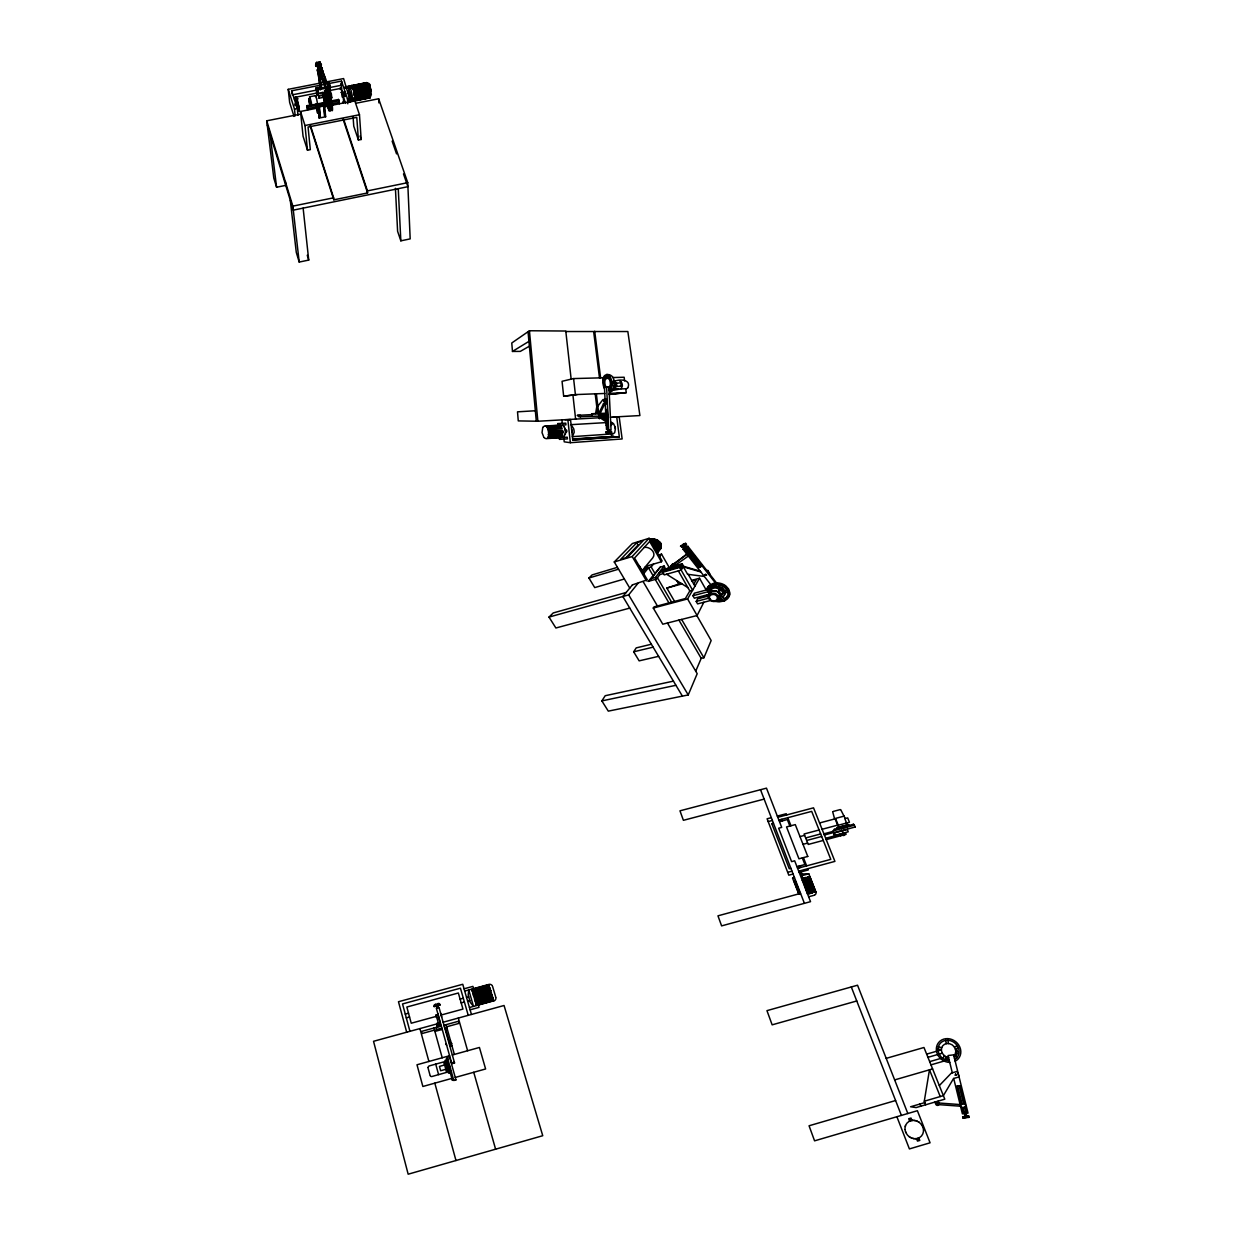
<?xml version="1.0" encoding="UTF-8"?>
<svg xmlns="http://www.w3.org/2000/svg" width="1236" height="1236" viewBox="0 0 1236 1236"><rect width="100%" height="100%" fill="white"/><g stroke="black" fill="none" stroke-linecap="round" stroke-linejoin="round"><path stroke-width="1.5" d="M317.405 69.525C319.259 76.308 317.915 65.261 319.908 72.538M327.957 85.037L328.096 85.902M328.297 86.257L328.05 85.037M329.332 84.867L329.672 85.948L329.425 84.774M371.047 91.263L370.336 88.142M326.907 94.013L328.328 104.349M351.457 87.123A7.849 1.004 78.4 0 1 353.233 88.729L353.434 89.873L368.328 86.489L353.434 89.394M329.579 105.663L329.363 106.605L328.822 105.786M328.745 95.512L328.606 94.508M923.508 1130.646L923.447 1131.465A9.703 8.729 42.8 0 1 914.671 1138.727A9.703 8.729 42.8 0 1 905.169 1130.476L905.03 1129.658M317.451 71.533L317.606 70.081L320.526 89.78M318.115 70.004L318.424 71.425L318.224 70.004M956.494 1075.057L955.66 1074.069M319.29 64.828L317.899 64.89L319.243 65.014M324.496 95.017L323.569 92.947L323.415 94.43M324.867 95.512L323.956 94.647M325.207 100.518C325.114 97.258 326.119 103.87 326.598 101.352M326.489 102.495L326.644 101.8M319.413 66.064L319.413 67.099A2.874 2.379 -20.1 0 1 318.347 67.3L318.038 65.863L323.353 81.684L318.332 68.304M342.233 97.057L341.769 94.338M344.195 93.194L344.906 96.671L344.272 93.21M548.351 435.041L562.72 434.253M713.342 586.59L713.759 585.462M323.956 103.685L324.651 105.802L318.146 107.084L317.467 104.967C333.89 99.22 315.813 109.695 317.498 103.608M325.053 97.798L324.45 94.77L325.423 95.759M326.273 101.197L326.304 99.992L326.335 102.001M324.558 90.568L326.149 97.783L324.496 91.309L325.671 90.352L327.246 97.567L325.671 90.352M563.894 437.42L565.625 432.399A9.394 7.648 2.9 0 0 565.269 429.665L564.667 427.965A13.611 11.093 2.8 0 0 564.219 426.899M611.975 423.701L611.882 424.566L611.465 422.897M349.603 91.078L350.978 96.779L350.545 96.114M427.965 1067.255L429.031 1065.973L443.77 1061.909L446.66 1072.369L431.982 1076.494A1.545 1.499 -20.3 0 1 430.344 1075.953M603.029 380.039C602.674 371.572 614.524 373.55 613.89 381.321A25.323 20.301 3.9 0 1 614.184 384.535L613.288 389.278M315.273 95.898L316.061 96.856M324.713 95.543L325.655 97.629M329.718 92.669L329.935 85.423L328.776 81.947L327.401 82.209L327.741 86.087M925.687 1104.768L924.281 1101.23L929.472 1069.804L940.241 1096.564M548.212 436.293L562.813 435.675M605.779 414.23L600.217 414.524L601.299 416.084L592.214 416.3L591.905 413.766L595.597 413.566L596.772 406.706M322.333 94.492L322.55 92.437L318.023 93.318L319.12 98.2L323.662 97.32L322.55 92.437M316.184 62.99L316.802 63.978L316.092 62.959A2.874 2.379 -20.1 0 1 316.895 62.263L318.177 62.851L319.274 61.8A2.874 2.379 -20.1 0 1 320.201 62.171L319.985 64.009L331.356 93.982L331.835 98.061L327.849 87.493M319.274 61.8L318.332 63.53L316.895 62.263M436.602 1027.27L436.123 1029.665L441.885 1028.089M651.82 542.99L654.524 539.977C664.783 537.876 646.922 552.971 657.861 540.688M905.246 1126.429L905.509 1125.594M325.192 98.401L324.929 94.894M615.173 386.945L614.446 388.32M326.628 102.665L325.779 100.348M599.676 418.077L599.615 417.567M318.1 66.636L318.131 66.559A2.874 2.379 -20.1 0 0 319.166 66.435L319.413 67.099M318.347 67.3L316.03 65.817A2.874 2.379 -20.1 0 1 315.597 65.029C318.224 62.866 315.659 67.717 321.19 65.539A2.874 2.379 -20.1 0 0 321.422 64.627L319.769 63.407L320.201 62.171M689.503 553.79L688.097 554.377L689.796 554.346M318.239 92.499L318.394 87.37L316.092 87.818L316.771 95.002M599.815 416.161L599.985 417.613A3.183 2.58 4.3 0 1 599.985 418.247L601.082 418.278A3.013 2.441 4.3 0 0 601.113 417.552L600.943 416.099M615.389 387.471L613.411 389.788M315.319 95.697L309.587 96.717L309.618 99.05M690.615 554.191L690.074 552.816L688.328 552.693L672.863 565.176M370.244 88.158L370.645 90.861M707.054 589.804L707.394 588.908L708.738 589.356M604.991 414.276L604.481 417.474L605.625 417.474L605.408 415.806M708.46 595.103A4.975 4.218 10.5 0 0 709.649 599.723A5.454 4.635 10.5 0 0 718.456 599.537A4.666 3.971 10.5 0 0 718.595 599.027L718.425 595.937L715.366 593.388L711.241 593.095L708.522 595.134L711.086 590.082M349.185 95.898C351.627 100.348 347.192 88.606 350.421 88.189L367.586 84.697L352.368 86.875L352.075 85.794L366.953 82.889L367.246 83.971M673.435 681.129L605.207 695.713L601.855 700.905L608.297 711.133L688.236 694.941L697.197 673.682L667.44 623.006M695.713 671.179L701.214 658.371L703.902 657.768L711.163 640.526L696.841 615.574M728.962 596.586L729.286 595.845A9.564 8.096 10.7 0 0 729.796 592.6L728.622 589.016L725.81 585.895A12.854 10.892 10.6 0 0 717.931 582.928L713.481 583.299L709.109 585.648A9.61 8.142 10.5 0 0 707.579 587.625L707.208 588.336M604.28 402.009L604.08 401.02M722.844 596.926A5.716 4.836 10.7 0 0 724.389 595.088L724.682 594.392A5.778 4.898 10.7 0 0 725.053 592.77M723.261 593.558L724.064 591.781L722.226 588.49L719.398 589.248L718.564 591.009A5.052 4.28 10.5 0 1 720.449 594.315L723.261 593.558L721.407 590.252L722.226 588.49M956.448 1075.212L955.073 1075.305L955.521 1074.069M718.595 599.027L720.789 594.207M591.905 413.766L598.78 413.581L603.462 403.739L607.092 403.508L606.567 399.336L602.952 399.599L597.869 406.119M600.093 413.519L604.806 403.678L603.462 403.739M718.997 586.806L718.703 585.694M676.834 567.509L675.69 566.227L681.623 564.512L682.766 565.81L680.897 568.56L680.202 566.598L679.645 567.417L692.624 590.19L689.812 590.947L685.377 598.533L654.076 606.861L653.272 608.05L662.79 624.195L697.104 615.513L703.84 602.256M706.807 596.432L707.394 595.258M708.923 594.331L694.338 598.193L692.948 595.737L708.552 591.58L709.835 589.062L710.762 590.715M709.309 589.201L708.027 591.735L709.186 593.805M603.832 401.082L604.605 402.148L603.971 400.989M710.592 600.495L697.598 603.879L696.208 601.438L697.598 598.857L708.213 596.061M944.937 1059.685L946.436 1056.888M942.929 1058.51L944.428 1055.729M319.166 65.4L319.83 66.141M710.159 574.539L707.873 570.46L708.661 572.855M692.948 595.737L694.369 593.203L709.835 589.062M614.184 389.093L614.786 386.853A12.36 9.903 4.3 0 0 614.122 382.542L614.647 380.657L613.751 380.688M653.272 608.05L687.587 598.935L699.514 578.216L706.189 590.035M693.782 584.134L696.223 579.962L692.067 581.105M620.997 388.799L622.311 386.25A10.568 8.467 4.7 0 0 622.094 383.732L621.368 382.094M655.992 540.456L652.515 544.195L656.656 540.765M689.085 555.381L698.695 567.648L699.205 566.814M688.112 553.867L689.441 553.558M542.743 427.471L542.032 432.6L543.886 437.451M682.566 546.976L683.029 546.698A3.584 2.997 8.7 0 1 683.431 546.389A5.732 4.805 8.7 0 1 685.007 545.617L685.825 545.169M682.905 546.837L682.303 545.771A5.423 4.558 8.7 0 1 684.296 544.705M672.894 566.706L671.611 567.324L672.106 566.103M658.618 656.331L639.151 660.858L633.666 651.805L636.2 647.896L651.372 644.234M713.404 586.158L715.211 586.266M687.54 554.052L671.272 565.455L670.654 566.752L671.704 568.745L674.485 567.942L674.81 565.516M674.964 565.794L682.179 563.709L683.663 566.335L681.16 570.074L664.273 574.894L662.759 572.268L663.377 571.449M674.578 601.407L666.837 588.073L681.036 583.315M681.623 564.512L682.179 563.709M686.675 553.11L687.679 552.121M674.485 567.942L673.883 565.949L674.779 567.525M687.077 554.408L682.952 549.139L687.911 546.312L716.509 582.898M627.857 387.733C631.426 380.07 621.044 378.649 614.74 381.198M670.854 565.98L671.812 565.146A1.669 1.406 8.4 0 1 673.867 565.964M672.461 564.249L671.874 564.775L672.461 564.249A1.607 1.36 8.4 0 1 673.713 564.342M682.952 549.139L684.59 547.857M664.937 569.332L670.731 567.03M663.361 569.796L664.999 567.602L664.103 566.042L660.194 567.185L648.282 581.399L656.44 579.081L659.777 574.601L663.485 573.55M681.731 545.709L681.762 545.709A3.013 2.518 8.4 0 1 681.33 546.235L682.056 547.162M648.282 581.399L651.403 578.618L655.482 577.459L664.103 566.042M651.403 578.618L660.194 567.185M599.12 417.026L599.275 418.201M632.43 584.875L647.309 579.808L634.562 558.023L649.673 541.445L661.368 561.777L648.267 565.625L642.859 572.206M661.368 561.777L662.094 560.85L649.116 538.278L632.415 543.5L614.261 561.963L629.773 588.104M706.559 575.064L705.385 574.153M606.861 374.338L609.951 376.207L612.067 381.368A25.431 20.379 3.8 0 1 612.345 385.153C611.341 390.344 607.494 396.092 613.751 388.367A10.939 8.776 4.4 0 0 614.107 385.709M629.757 608.097L555.891 627.996L549 617.088L628.66 594.887L638.023 583.284M643.709 573.643L648.483 567.772L651.171 566.984L653.504 564.095M659.607 556.524L661.538 554.13L669.201 567.463M632.43 584.875L622.836 596.509L682.396 696.115M657.397 552.677L660.318 549.124A6.783 5.701 7.4 0 0 660.951 547.872A6.937 5.825 7.4 0 0 661.121 547.208L657.243 551.859A7.215 6.072 7.3 0 0 657.32 551.148A7.447 6.273 7.2 0 0 657.305 550.437A7.694 6.474 7.2 0 0 657.197 549.696L661.075 545.091L660.256 545.169M657.212 552.368L660.951 547.872M642.025 570.769L652.809 557.791C656.718 552.569 649.611 546.312 644.25 547.409M657.32 552.554L660.673 548.521M657.32 551.148L661.198 546.513A7.339 6.165 7.4 0 0 661.183 545.802L657.305 550.437M656.996 549.016C667.734 540.132 654.74 544.705 657.181 549.603M660.194 543.006C647.185 556.772 669.881 531.774 655.822 548.691L655.235 548.923M353.944 91.943L368.838 89.023M655.621 546.714C665.88 539.514 654.308 541.507 655.791 546.915M652.701 544.504L657.119 540.24M680.65 545.988L680.773 545.864A5.052 4.233 8.3 0 0 682.612 544.767M652.067 543.423L655.528 539.545M720.526 589.85L719.46 590.205M571.882 431.967L572.036 431.688A3.754 3.059 3.4 0 0 571.665 429.464L571.635 429.402M651.65 542.697L654.694 539.313L651.248 542.001M651.14 541.832L652.979 539.066A7.617 6.396 7.3 0 0 652.114 539.066A7.385 6.211 7.3 0 0 651.295 539.159A7.169 6.025 7.3 0 0 650.491 539.313L649.997 539.838M650.893 541.368L653.875 539.159M650.553 540.796L652.114 539.066M650.26 540.286L651.48 539.777M319.521 65.91L320.418 65.431L325.439 78.841L323.059 79.289M614.261 561.963L632.183 556.524L649.116 538.278M684.729 544.056L684.651 544.134A1.962 1.653 8.5 0 0 685.207 544.134M613.241 389.355L612.222 390.916M626.065 557.683L638.054 545.045L636.725 542.743L643.106 540.75L627.533 557.235L620.719 559.305L636.725 542.743M939.329 1085.579L951.334 1073.095L957.066 1071.427L959.275 1076.834L953.543 1078.503L943.377 1095.637L924.281 1101.23M832.647 811.681L834.532 818.665L844.234 816.084M671.442 566.412L672.044 566.181M549 617.088L553.234 612.948L626.173 592.477M624.365 578.989L594.732 587.594L588.923 578.015L592.09 574.925L617.444 567.339M316.03 65.817L315.597 65.029M658.541 541.183L657.397 541.229M439.305 1004.652L438.239 1004.868A5.933 5.67 -11 0 1 435.752 1005.517L435.412 1004.343A5.933 5.67 -11 0 0 437.884 1003.632L438.965 1003.431L439.305 1004.652A2.596 2.487 -10.8 0 0 438.687 1004.93L438.904 1005.053A6.535 6.257 -10.5 0 0 440.248 1004.775L439.429 1003.694M608.977 387.95L610.306 384.859A14.662 11.742 4.1 0 0 610.074 381.615C610.182 378.278 605.424 376.408 605.007 380.456A13.812 11.047 4.9 0 0 605.346 385.431A9.733 7.787 4.7 0 0 605.856 386.683M700.781 566.49L699.962 566.953M689.194 551.766L688.298 552.245M685.918 547.579L685.068 548.042M798.75 893.891L792.57 878.193L794.207 876.942M687.911 553.203L689.796 553.218L690.244 554.748L673.991 566.119M685.053 544.273L685.177 545.617M435.273 1006.027L435.304 1005.996A5.794 5.531 -11.5 0 1 433.867 1006.506L434.114 1005.131M319.491 65.044L321.19 65.539M571.156 379.143L565.779 331.032L529.441 330.754L511.766 342.99L512.476 351.441L520.294 351.395L529.363 346.204M324.435 99.544C325.593 104.226 325.284 102.171 326.767 100.054L327.509 99.544L327.926 101.491L326.319 102.851M440.047 1004.992L439.831 1005.084A7.864 7.54 -11.1 0 0 438.177 1005.532M325.655 101.337L325.933 102.155L327.926 101.491M719.553 589.866L719.97 589.757M319.521 66.744L318.656 66.96L319.506 67.439M512.476 351.441L528.915 341.383M682.519 544.628L683.523 544.103M608.9 432.291L608.931 432.276A4.171 3.399 4.9 0 1 611.217 432.306L611.279 433.218M681.808 546.837L680.511 546.204A5.16 4.326 8.6 0 1 681.623 545.709M685.965 547.224L687.911 546.312M918.827 1137.97L919.785 1140.426L917.483 1141.106L916.525 1138.65M688.437 555.675L689.302 555.273M565.825 331.526L627.842 331.526L639.908 415.559L610.414 417.196M698.695 567.648L701.306 566.49L691.681 554.191L700.905 566.289M435.226 1004.327L434.624 1005.934L435.566 1005.563M320.727 70.56L320.757 71.703M954.346 1046.969L957.344 1045.764M955.397 1048.978L958.379 1047.773M672.013 564.713L672.168 564.667A1.591 1.344 8.4 0 1 673.234 564.697M649.858 539.499L650.445 539.267A7.988 6.705 7.3 0 1 658.711 541.121A7.864 6.613 7.3 0 1 660.843 548.382M918.07 1138.279L917.406 1138.48M910.36 1120.851L911.195 1120.604M671.411 565.609L671.503 565.578A1.669 1.406 8.3 0 1 673.558 566.382M320.309 93.781L320.804 93.89M675.134 567.03L674.423 565.794M658.711 554.964L661.538 554.13M588.923 578.015L618.541 569.193M924.837 1102.589L910.577 1106.761L916.108 1107.58L944.798 1099.175L923.972 1047.495L886.212 1058.356M895.606 1100.534L809.055 1125.78L814.57 1140.843L917.39 1110.716L930.075 1142.806L909.402 1148.924L896.888 1116.726M660.688 570.568L671.04 567.571M929.673 1061.631L940.488 1058.495M942.265 1057.985L943.392 1057.661M956.51 1053.875L958.394 1053.319L956.649 1049.055L955.521 1049.379M930.971 1064.86L944.134 1061.044M946.652 1060.318L947.657 1059.267M894.648 1079.909L932.608 1068.908M682.766 565.81L659.097 572.67L659.777 574.601M662.759 572.268L679.645 567.417M926.645 1054.123L936.517 1051.28M938.124 1050.816L941.368 1049.874L938.016 1048.931M927.942 1057.336L937.599 1054.54M939.159 1054.092L942.28 1053.196M856.749 1000.975L772.145 1024.845L766.953 1010.646L857.537 985.216L907.827 1113.528M706.992 570.708L707.873 570.46M448.421 1066.05L449.78 1066.065L448.498 1066.344L446.35 1058.603L447.602 1058.263M447.895 1067.131L449.919 1066.56M450.12 1067.286L448.653 1066.915M445.825 1069.31L440.649 1070.747L439.46 1066.405L444.62 1064.968M450.368 1068.151L449.101 1068.507L452.391 1080.341L453.658 1079.986M449.301 1069.217L450.553 1068.862M446.474 1071.658L447.957 1071.241M449.873 1071.303L451.14 1070.963M450.058 1071.952L451.325 1071.597M450.213 1072.493L451.48 1072.137M451.851 1078.395L422.866 1086.49L416.995 1064.768L449.595 1055.729M455.25 1077.452L485.609 1068.97L479.429 1047.464L452.314 1054.988M452.268 1079.878L453.535 1079.522M691.65 580.379L699.514 578.216M446.675 1045.239L445.686 1044.003M451.959 1045.841L450.398 1046.289L445.423 1028.537M446.582 1059.437L447.834 1059.097M443.971 1062.62L445.454 1062.218M451.603 1062.898L454.323 1062.141M666.837 588.073L681.963 583.902M438.826 1024.798L440.201 1024.428M440.51 1025.54L439.135 1025.911L436.864 1017.738L438.224 1017.367M441.298 1025.988L421.6 1031.396L422.187 1033.497L434.547 1030.098M444.002 1025.247L458.34 1021.307L458.927 1023.408L446.613 1026.792M444.589 1027.348L444.327 1026.436M433.96 1027.997L434.902 1031.427L442.256 1029.418M444.96 1028.661L446.984 1028.105M448.9 1040.944L450.476 1040.511M451.001 1042.427L451.943 1043.709M473.434 995.289L490.707 990.577M405.284 1014.092L408.513 1013.211M460.116 999.136L463.33 998.271M466.544 997.421L468.691 996.849M473.898 996.911L491.186 992.199L491.449 993.111L474.16 997.838M406.304 1017.892L409.549 1017.012M461.198 1002.906L464.412 1002.025M467.61 1001.114L469.757 1000.527M491.928 994.733L474.701 999.661L474.439 998.765L491.727 994.038L491.99 994.934M475.072 1000.975L492.376 996.247M475.458 1002.319L492.762 997.591M437.915 1013.86L440.804 1026.127M440.603 1013.118L441.685 1016.965M436.076 1014.91L437.451 1014.54M476.138 1004.636L493.458 999.909M476.246 1005.038L493.566 1000.31M436.076 1016.425L411.233 1023.223L406.845 1007.031L458.355 993.002L462.959 1009.07L441.7 1014.88M476.339 1005.347L493.658 1000.619M469.448 1007.51L493.72 1000.82M470.113 1009.812L479.012 1007.371L478.347 1005.069M436.988 1023.902L373.535 1041.299L408.158 1174.2L542.743 1135.714L504.056 1005.501L443.152 1022.218M800.557 893.396L717.962 915.83L721.608 925.888L810.538 901.662L794.671 860.797L791.596 861.631L778.665 828.213L781.708 827.394L766.475 788.151L679.97 810.816L683.4 820.318L764.126 799.105M807.618 894.169L802.813 880.187M812.454 892.855L806.397 877.313L812.593 892.809M464.056 988.8L472.909 986.39L473.573 988.661M808.638 896.764L814.169 895.266M464.705 991.071L488.884 984.428A2.982 2.858 -1.8 0 1 492.376 985.88M471.735 989.418L488.977 984.737M471.812 989.727L489.07 985.046M471.936 990.129L489.193 985.432M489.858 987.734L472.43 991.859L489.904 987.873M472.986 993.775L490.259 989.063M790.87 868.321L789.263 868.753L771.82 823.67M797.065 866.652L804.899 864.551L802.303 857.923M797.591 868.305L830.793 859.36L811.681 811.372L778.865 820.071M787.703 872.338L791.982 871.179M798.688 871.164L834.918 861.384L813.535 807.834L777.784 817.29M793.079 874.037L788.8 875.196L767.092 818.788L771.31 817.676M799.167 872.4L808.236 869.943L807.757 868.723M801.098 873.991L808.808 873.806L815.868 891.928A2.951 2.657 24.6 0 1 814.663 895.08M792.585 878.193L794.485 877.668M801.778 875.706L808.777 873.821M802.257 880.326L803.446 880.001L800.356 872.075M806.644 840.48L821.677 836.463M803.029 844.327L807.664 843.091M825.694 838.271L845.563 832.956L846.119 834.315L826.235 839.63M823.253 840.434L808.205 844.451L804.095 833.991L819.097 829.989M843.323 835.567L844.559 835.242M819.576 822.96L835.629 818.695L838.178 824.999L822.095 829.279M837.328 825.493L849.456 822.264L847.68 817.892L844.806 818.649L846.583 823.037M799.986 836.602L804.621 835.366M837.112 827.718L848.792 824.613L837.096 827.734M838.842 827.44L847.185 825.215M805.656 837.962L820.673 833.945M823.902 833.821L833.064 831.38M824.381 835.011L833.543 832.554M718.564 591.009L721.407 590.252M777.32 816.084L786.25 813.721L786.729 814.926M768.159 821.569L772.376 820.457M771.867 823.655L773.458 823.238M779.576 821.616L787.332 819.561L789.866 826.05M833.28 811.419L840.125 809.611M696.208 601.438L708.506 598.224M834.408 833.728L833.991 833.759A3.244 2.874 22.7 0 0 834.315 834.81M321.066 63.978L321.175 63.948A2.874 2.379 -20.1 0 1 320.943 64.875M321.329 64.643L317.714 64.488L318.208 68.552L326.798 91.479M633.666 651.805L653.118 647.154M603.508 377.783L573.597 378.571L562.056 381.291L563.662 396.231L577.104 394.624M309.958 97.227C306.59 104.55 315.288 112.584 309.649 96.717M601.855 700.905L675.922 685.3M290.29 200.309L296.285 252.391L299.205 262.063L308.722 260.085L303.129 208.127M395.412 188.335L397.606 231.302L400.835 240.835L410.182 238.888L407.741 182.665L378.649 98.772L356.215 103.191M300.781 114.098L266.744 120.804L292.839 206.134L333.627 197.806L310.499 125.624M310.128 125.887L333.813 199.83L367.586 192.94L367.447 190.9L407.741 182.665M266.744 120.804L273.789 178.03L276.586 187.239L285.871 185.354L285.439 181.568M317.343 108.135L300.502 111.456L303.067 136.238L307.486 150.22L310.313 149.649L308.058 127.014L356.787 117.374L358.409 140.039L361.19 139.483L359.475 114.732L354.763 100.78M328.56 110.267C331.433 112.09 325.578 106.837 327.37 103.5L328.807 103.747L329.997 110.514M317.667 104.457L319.166 118.053L325.624 116.771L324.62 105.415L318.115 106.698M300.502 111.456L304.983 125.516L359.475 114.732M605.254 403.631L606.181 422.604L571.078 424.659L573.674 428.722A21.105 17.196 2.8 0 1 574.153 432.384L572.392 436.648L613.133 433.867L614.678 432.677L615.327 429.247A16.763 13.627 4.4 0 0 614.895 426.559L613.504 423.608L611.418 422.264M330.259 89.286L328.884 89.564L327.401 82.209M344.998 86.86L366.659 82.627L366.953 83.554M366.798 82.704L351.518 85.856L351.673 86.953M324.496 91.309L325.593 91.093M293.813 97.567L317.683 92.901M328.699 90.738L341.553 88.235L342.542 94.276M352.245 86.056L367.123 83.152A2.549 2.364 -32.3 0 1 369.966 85.083L371.372 94.693M345.261 87.941L351.225 86.783M351.735 86.659L367.077 83.693M345.107 88.328L349.556 87.586M346.76 88.405L349.68 87.478M326.319 93.055L327.416 92.839L327.88 94.338L328.173 98.88L327.061 99.096L326.319 93.055L327.061 99.096M294.446 99.56L298.123 98.834M367.911 85.099L352.863 88.019L367.695 84.496L367.942 85.701M353.218 89.147L368.112 85.763L353.017 88.003M318.023 93.318L318.934 96.145L323.477 95.249M326.783 94.554L327.88 94.338M331.356 93.982L328.961 94.446L329.456 98.525M340.827 92.499L344.612 91.758M324.821 97.119L324.852 95.836M326.211 97.041L327.324 96.825M326.598 97.598L327.71 97.381L327.416 92.839M347.301 93.349L349.155 92.994L349.278 95.249M325.3 98.54C330.414 97.551 325.006 96.887 325.624 99.513M325.439 98.988L328.143 98.679M327.509 99.544L325.671 100.27L326.088 102.202M353.728 95.033L369.61 92.345L354.547 94.987M324.156 103.067L325.748 101.754M327.555 101.429L328.668 101.213L330.151 104.921L330.367 106.574L329.255 106.79L327.555 101.429L329.255 106.79M316.509 106.868L307.223 108.691L306.914 105.678L310.638 104.952M331.124 100.919L338.571 99.467L339.035 100.827L331.572 102.279M311.735 105.014L324.589 102.48L323.662 97.32M354.856 97.15L369.919 94.678L354.856 97.15A6.968 0.896 78.4 0 0 352.631 87.432M350.452 101.553L343.593 78.563L288.22 89.332L294.477 109.077L297.273 108.521L297.984 115.35M324.496 100.657L326.026 104.674L326.366 99.745M328.575 83.6L341.507 81.082L347.424 98.679L350.19 98.123M306.914 105.678L307.362 107.038L316.679 105.214M327.787 103.082L328.884 102.866L330.367 106.574M356.71 97.489A7.849 1.004 78.4 0 1 356.818 98.957L357.328 100.44L356.71 97.489L349.077 98.988L349.68 101.939L369.765 97.968L369.672 97.011L349.34 100.549M356.756 97.953L356.555 97.366A6.968 0.896 78.4 0 1 356.601 97.968L369.78 94.77M327.37 103.5L328.807 103.747M356.818 98.355L370.027 96.516L349.185 100.456L349.68 101.939M349.355 100.131L370.027 96.98L354.531 99.962M331.387 103.948L338.819 102.48M329.039 105.137L330.151 104.921M355.149 100.286L369.997 97.366L369.796 96.562M354.531 100.626L369.348 97.706L369.054 96.624M324.172 106.806L328.56 105.941M332.314 105.199L369.935 97.659L369.734 96.856M322.426 69.17C322.689 66.002 316.076 68.274 319.568 69.726C322.75 66.25 323.647 75.381 321.654 70.73M317.266 70.189L318.919 71.302L321.545 88.405M291.928 93.519L291.634 90.8L324.883 84.311M328.56 85.701L329.904 85.392M317.915 88.915L325.671 87.401L324.296 86.211M292.082 94.894L325.578 88.328M328.93 87.694L341.831 85.176L341.507 81.082M723.554 590.885L728.05 590.082L728.746 591.704M723.755 591.241L727.865 590.514L728.56 592.137L723.493 593.033M324.404 80.865L323.708 80.17L324.774 79.722M319.475 66.265L319.166 66.435M619.885 386.389L621.198 386.204L620.75 382.897L615.142 383.237A6.767 5.423 4.5 0 0 614.678 382.341M609.441 431.982L608.421 431.997M615.389 387.471A8.328 6.674 4.5 0 0 615.574 386.544L616.872 386.343L616.424 383.021M563.662 396.231L575.404 394.593L604.759 393.465M613.489 390.004L618.386 389.34M962.628 1116.772L968.916 1115.953L969.256 1117.298L962.937 1118.024M609.286 394.454L622.419 392.909M625.725 388.753L626.266 392.646L609.286 394.454M912.338 1120.419L913.219 1120.357M916.154 1138.696L915.258 1138.742M563.94 439.151L564.219 441.839L570.352 442.704L622.141 438.95L619.19 416.887L615.605 416.918M559.244 437.745L559.414 439.336L567.448 438.904L567.262 437.189L546.791 438.595M572.639 438.95L614.014 436.416L572.685 439.321M572.731 439.769L619.329 436.849L616.718 417.026L613.164 417.042M619.329 436.849L572.778 440.155L570.522 419.607L565.037 419.73M547.641 437.946L562.287 436.957M547.44 438.224L562.071 437.22M547.981 437.173L562.658 436.184M547.826 437.59L562.488 436.602M565.625 432.415L566.814 431.719A4.403 3.584 3.2 0 0 566.551 430.035L565.269 429.649M606.304 425.246L606.521 429.51L611.048 430.113L608.931 386.945L604.435 386.729L605.053 399.398M548.058 430.839L562.581 430.499M562.967 431.194L548.259 432.136L563.044 431.889M606.768 425.4L606.922 428.815L607.957 428.753M547.424 428.552L561.762 427.733M547.795 429.695L562.148 428.753M535.327 410.754L517.513 411.835L518.27 420.904L537.861 421.244L598.857 417.783M545.787 426.111L560.572 425.4M606.629 422.65L607.664 422.588M546.312 426.528L560.866 425.647M546.575 426.837L561.144 425.956M546.822 427.223L561.669 426.791L546.93 427.424M557.791 423.577L565.764 423.16L565.949 424.86L558.61 425.308L557.791 423.577L557.961 425.246M545.354 426.003L558.409 425.246M601.237 415.991L605.856 415.79M600.974 416.439L601.994 416.671A2.333 1.885 4.4 0 1 602.226 417.243L606.042 419.776M602.241 417.243L601.113 417.305L606.088 420.642M603.554 417.536L604.481 417.474M570.522 419.607L567.865 419.746L570.352 442.704M616.718 417.026L619.19 416.887M592.198 416.223L579.051 416.872L577.397 415.373L592.013 414.585M598.78 413.581L605.733 413.21M607.092 403.508L605.748 403.569L605.223 399.382M609.24 393.403L626.266 392.646M609.008 388.537L609.935 388.629A1.761 1.421 4.6 0 1 610.105 389.742M614.029 389.155L625.91 388.753A2.503 1.993 5.1 0 0 627.703 387.872M613.751 389.494L618.618 389.309M609.085 390.082L609.858 390.051M615.574 386.544L621.198 386.204M604.435 386.729L608.931 386.945M608.993 388.274L609.842 388.243M614.045 382.279L614.941 382.264M606.103 377.722L608.823 377.644M612.623 377.552L624.134 377.243L624.644 380.889M607.108 377.953L608.9 377.907L607.509 375.605M595.597 413.566L597.606 413.519M577.397 415.373L580.379 415.311L580.549 416.856M434.16 1006.598L434.3 1006.598A7.864 7.555 -11.8 0 1 436.045 1006.119M714.578 585.045L715.675 585.771M619.715 381.043L621.353 382.109M938.819 1103.006L960.125 1104.567M938.85 1104.644L960.527 1106.22M716.54 583.933L718.657 584.087L718.749 586.899M599.491 418.788L599.043 418.355A3.152 2.549 4.5 0 1 598.827 417.613L598.657 416.208M660.642 546.451L661.198 546.513A7.122 5.995 7.4 0 1 660.256 549.247M718.224 599.784L718.827 599.831A10.413 8.806 10.6 0 0 722.21 599.568M435.226 1005.872L435.288 1005.872A3.059 2.935 -11.7 0 0 434.624 1005.934M840.665 809.565L845.239 818.541M914.393 1120.434L915.289 1120.588M914.007 1138.665L913.172 1138.526M704.35 576.439L687.602 574.292L683.338 566.814L700.843 571.959M717.56 600.48L718.487 600.572A10.321 8.745 10.6 0 0 722.674 600.093M938.34 1046.846L941.693 1047.68M715.613 601.329L716.525 601.546A12.715 10.753 10.6 0 0 719.383 601.839L724.157 600.99L727.185 599.105A9.517 8.065 10.7 0 0 729.503 594.207L728.313 589.742L725.486 586.606A12.901 10.939 10.6 0 0 717.591 583.639L713.126 584.01L708.738 586.343A9.471 8.019 10.5 0 0 706.621 589.927M683.663 566.335L700.256 571.202M607.788 425.725L606.042 425.169L605.918 422.619L607.664 423.16L607.973 428.954M707.61 588.49L709.572 589.139M606.922 428.815L608.22 429.247L608.05 425.709M916.448 1120.913L917.313 1121.253M912.013 1138.202L911.21 1137.892M562.596 425.06L564.219 426.899M720.897 588.259L721.082 588.351A7.54 6.396 10.6 0 1 721.639 588.66M653.087 544.721L653.906 545.2M918.394 1121.809L919.167 1122.334M910.005 1137.259L909.279 1136.765M666.59 574.23L687.927 587.656M601.051 418.401L606.15 421.831M357.189 89.363L357.791 90.8M608.668 376.177L611.449 381.646A22.001 17.628 3.9 0 1 611.681 384.751L609.935 389.973A3.075 2.457 4.5 0 1 609.101 390.561M954.47 1055.158L956.911 1057.707M954.408 1058.093L955.366 1059.082M721.206 595.088L725.501 599.893M720.866 595.366L725.3 600.341L723.632 601.159L719.661 596.71M326.119 101.985L325.578 101.089M685.223 544.134L685.949 545.061M687.355 547.085L715.428 582.959M692.067 553.898L687.077 548.32L684.481 549.526L687.139 552.909M684.775 545.694L686.088 547.363M686.892 548.398L689.364 551.55M683.431 546.374L684.775 548.089M685.347 549.124L688.05 552.276M699.591 567.015L690.121 554.918L691.959 554.068L690.074 551.658L686.567 553.28L687.309 554.222M688.066 555.675L710.654 584.473M711.812 585.957L712.569 586.915M921.562 1124.714L922.087 1125.502M349.417 96.64L351.24 99.189M317.482 69.51L317.853 70.761M628.66 594.887L688.236 694.941M643.245 581.801L657.428 605.964M632.183 556.524L646.459 580.889M648.483 567.772L652.917 575.389M655.265 579.421L668.939 602.905M678.935 620.101L701.214 658.371M644.945 567.262L645.764 568.684M651.171 566.984L654.709 573.071M657.428 577.753L671.627 602.195M681.623 619.421L703.902 657.768M369.966 85.083L369.379 85.995M655.482 577.459L656.44 579.081M687.587 598.935L697.104 615.513M676.772 580.642L678.688 583.964M678.348 570.877L689.812 590.947M688.236 574.369L694.941 586.158M708.552 591.58L709.479 593.234M709.819 598.688L709.449 597.791A3.306 2.812 10.5 0 1 711.488 594.779L711.843 594.686A3.847 3.26 10.5 0 1 717.034 596.555A3.847 3.26 10.5 0 1 714.98 600.835A3.847 3.26 10.5 0 1 709.943 598.657M309.85 105.122L308.846 98.679M955.783 1051.125L956.015 1051.62A6.968 6.18 38 0 1 955.953 1056.703M318.842 69.88L318.95 71.085M320.016 64.087L320.387 66.744M317.142 62.928L317.173 63.005A2.874 2.379 -20.1 0 0 316.354 63.623M922.643 1126.583L922.983 1127.433M327.216 94.539L329.471 104.148M905.787 1132.439L905.524 1131.759M324.064 103.283L324.512 103.932L324.589 102.48M854.03 825.293L853.582 824.227L842.998 827.054L843.446 828.12M853.396 824.273L853.844 825.354M946.853 1058.85L947.363 1060.117M846.351 823.099L846.861 824.35M846.428 826.142L846.892 827.208M844.528 826.637L844.96 827.718M324.898 86.86L324.991 86.891M842.38 826.498L843.091 828.228M841.809 828.568L841.376 827.487L833.837 829.495L834.269 830.577M842.334 830.793L843.276 833.126M840.866 827.626L841.299 828.692M835.088 818.835L837.637 825.138M837.977 825.324L838.487 826.59M840.14 834.408L840.696 835.768M834.841 829.232L835.273 830.298M938.062 1101.152L938.912 1103.254A1.792 1.591 41.1 0 1 937.985 1105.339A1.792 1.591 41.1 0 1 935.745 1104.181L934.91 1102.064M325.933 97.613L325.779 96.825L326.381 100.626M919.908 1104.042L920.758 1106.205M911.952 1120.465L911.009 1118.039L908.723 1118.704L909.665 1121.129M787.811 817.691L790.963 825.756M803.415 857.63L806.644 865.864M809.688 876.417L815.76 891.959M809.487 876.463L815.559 892.006M809.194 876.556L815.266 892.083M808.792 876.664L814.864 892.191M851.295 986.961L901.399 1115.413M805.223 877.622L811.279 893.164M781.878 819.267L782.496 820.843M800.016 865.864L800.634 867.487M803.74 878.023L809.781 893.582M780.781 819.561L781.399 821.137M798.904 866.158L799.522 867.78M801.067 871.89L801.809 873.806M760.511 789.711L804.404 903.331M795.057 880.372L800.14 893.504M794.578 880.511L799.646 893.643M794.176 880.604L799.259 893.752M793.883 880.696L798.95 893.829M322.812 72.399L321.762 67.408M329.286 94.616L330.336 98.2M321.932 71.194L325.083 79.552M324.543 78.671L326.52 83.955M317.714 64.488L328.312 92.685M325.64 96.918L325.053 95.203L325.578 96.238M327.571 98.741L327.478 98.803M349 91.572L348.475 90.614L348.428 92.128M392.136 141.151L396.555 153.897M403.492 173.936L407.911 186.698L293.303 210.135L267.254 124.913M369.811 95.373L356.601 97.968M318.981 71.024L318.795 70.066L318.919 70.9M360.031 136.006L361.19 139.483M341.831 85.176L341.167 83.198L341.553 88.235M358.409 140.039L353.759 126.165L353.063 116.694M343.144 96.099L345.601 103.391M343.577 119.073L367.447 190.9M343.144 119.351L367.586 192.94M330.707 98.231L332.963 105.06M330.893 100.317L332.577 105.446M325.964 88.25L327.015 91.449M326.041 98.169L325.701 97.35M324.481 95.713L324.651 95.141M323.168 95.975L324.435 102.016M324.944 114.67L325.624 116.771M316.092 87.818L318.502 95.172M317.019 92.128L318.131 95.543M316.061 96.841L316.555 98.586M291.634 90.8L297.273 108.521M604.28 386.513L603.771 384.55A22.016 17.613 5.1 0 1 603.554 381.553L605.192 376.424A2.534 2.024 4.5 0 1 607.509 375.45M294.029 116.385L289.657 102.511L288.22 89.332M327.71 97.381L328.173 98.88M307.239 255.249L308.722 260.085M310.885 104.844L309.912 100.749M492.577 986.39L495.806 997.344M471.441 1014.447L462.758 984.273L398.471 1001.732L406.69 1032.215M468.228 1015.328L460.441 988.197L402.534 1003.941L409.935 1031.318M458.324 1018.047L467.625 1050.739M473.743 1072.292L495.605 1149.202M446.026 1024.69L454.369 1054.416M437.961 1003.586L438.301 1004.806M438.471 1007.603L437.853 1005.393A2.966 2.843 -11.3 0 0 436.354 1005.749L436.88 1008.035M436.092 1014.972L436.787 1017.491M439.197 1026.56L438.208 1022.991L436.833 1023.346L437.822 1026.946M435.86 1015.683L436.277 1017.166M436.771 1024.227L437.173 1025.726M434.902 1031.427L442.21 1057.784M326.613 94.554L326.845 95.836L326.721 94.971M297.799 104.488C298.571 107.949 296.223 96.732 297.026 103.283M435.721 1064.15L438.595 1074.625M419.916 1028.584L428.907 1061.477M434.825 1083.153L455.976 1160.527M428.011 1067.827L430.082 1075.428M325.439 100.564L325.439 99.467M297.66 102.495L296.609 99.544L296.702 102.264M297.505 104.766L297.891 105.894L297.474 104.658M297.459 105.276L298.185 107.316L298.046 105.029M327.818 85.825L327.617 85.068L327.834 85.887M366.366 82.966L366.567 83.754M325.825 97.598L324.296 92.808L324.141 94.585M316.555 98.586L317.513 103.623M294.786 103.978L295.126 105.678M958.734 1075.521L953.605 1054.849L948.058 1055.544L952.307 1072.817M959.074 1076.896L968.035 1113.111L962.396 1113.837L953.698 1078.456M968.19 1116.046L968.53 1117.406M964.497 1103.655L960.048 1085.641L956.757 1086.058L961.191 1104.072M965.362 1107.147L966.583 1112.091L963.277 1112.508L962.056 1107.564M959.213 1085.749L963.663 1103.763M964.528 1107.255L965.749 1112.199M966.042 1113.373L966.753 1116.232M965.517 1116.386L965.857 1117.746M957.591 1085.965L962.025 1103.964M962.89 1107.456L964.111 1112.415M964.404 1113.574L965.115 1116.448M964.327 1116.541L964.667 1117.9M962.674 1116.757L963.014 1118.101M318.332 70.406L317.637 70.915M325.269 99.498L326.69 104.55L326.845 102.789M297.443 104.535L298.509 108.753L298.386 106.033M297.196 105.477L298.818 110.174L298.339 105.724M297.83 103.901L296.269 98.108L296.748 102.573M297.721 103.453L297.922 104.349M329.44 101.182L328.683 97.211M297.984 103.237L298.185 104.102M351.688 85.547L351.874 86.396M351.596 85.655L351.781 86.505L367.308 83.523L352.43 86.427M366.551 82.642L366.628 83.6M326.767 100.054L327.185 102.001M326.829 101.707L326.134 99.05M297.953 103.778L298.509 105.817M330.645 99.544L331.263 103.036M326.165 98.509L326.489 100.209M297.752 104.257L298.231 105.091M296.733 103.33L296.578 102.495M351.796 85.531L352.09 86.458M369.641 97.968L369.348 97.041A6.968 0.942 78.5 0 0 369.147 90.491A6.968 0.942 78.5 0 0 366.69 83.507M325.98 99.081L326.258 100.07M298.015 104.797L298.587 106.219M296.856 103.206L296.501 102.094M947.873 1040.248L948.46 1043.524M945.694 1040.372L946.266 1043.648M328.482 103.283L329.672 110.05M327.694 103.963L328.9 110.73M325.485 99.915L326.134 102.928M318.007 72.105L320.618 89.224M319.197 71.873L321.638 87.849M328.668 101.213L328.884 102.866M611.418 433.975L611.712 436.215M594.701 331.263L600.603 377.861M593.666 331.727L599.491 377.892M603.353 415.868L603.539 417.305A3.553 2.874 4.4 0 1 603.539 418.108M602.226 415.929L602.411 417.366M599.105 416.208L596.339 393.79L595.196 393.944L597.621 413.612M327.942 97.721L328.003 97.52M319.073 69.819L319.475 73.048M270.097 134.245L276.586 187.239M573.597 378.571L575.404 394.593M292.839 206.134L299.205 262.063M572.948 395.211L575.621 419.143M294.477 109.077L295.203 115.906M561.916 419.9L562.287 423.315M328.529 96.053L328.421 94.539M559.877 437.683L560.062 439.429M304.983 125.516L307.486 150.22M307.362 107.038L307.656 110.05M316.215 103.7L317.575 113.125L316.725 103.978M529.441 330.754L537.861 421.244M528.035 331.727L536.3 421.229M319.321 105.415L320.371 116.771M318.934 105.493L319.985 116.848M316.818 90.043L317.328 95.419M318.054 104.38L319.166 118.053M318.934 96.145L319.12 98.2M323.878 104.519L324.898 115.875M323.199 102.712L324.496 115.952M333.627 197.806L333.813 199.83M328.776 81.947L329.116 85.825M338.571 99.467L339.267 103.839M347.424 98.679L347.81 103.809M904.984 1129.163L905.03 1127.541A9.703 8.729 42.8 0 1 913.806 1120.372A9.703 8.729 42.8 0 1 923.307 1128.592L923.508 1130.43M378.649 98.772L378.88 102.897M611.835 433.063L611.774 432.075A4.45 3.615 4.9 0 1 610.816 431.997L610.708 431.766A3.059 2.487 4.9 0 1 611.434 431.673A5.438 4.434 4.9 0 0 610.646 431.534M610.955 422.959L611.078 425.524M609.549 430.205L609.626 431.905M606.613 387.022L608.73 430.267M607.927 423.052L607.278 409.765L605.98 409.456L606.629 422.65M607.03 409.719L607.679 422.774M608.019 430.02L608.112 431.889M398.255 188.675L400.835 240.835M716.416 586.297L716.339 584.35L718.44 584.504L718.533 586.806M609.688 377.258L609.688 378.092M564.636 427.965A21.321 17.381 2.5 0 1 565.439 434.16M546.281 438.61A3.229 2.642 2.6 0 1 544.365 437.868M543.114 427.007A3.198 2.596 2.6 0 1 545.153 425.987M614.972 426.961A3.26 2.657 4.9 0 1 615.281 428.753M610.46 389.309A5.902 4.728 4.8 0 1 609.765 388.243M614.431 382.588A8.019 6.427 4.5 0 1 615.049 386.914M608.993 433.249A3.693 2.997 4.9 0 1 611.233 433.342M607.664 433.063A5.377 4.388 4.7 0 0 606.026 433.033L605.825 431.874A5.716 4.635 4.7 0 0 607.092 431.812M606.042 432.167A3.368 2.735 4.7 0 1 607.834 432.121M610.646 431.534A3.492 2.843 4.8 0 1 609.611 431.611M604.543 388.815A17.258 13.812 4.9 0 1 603.786 387.038A24.272 19.421 5.1 0 1 603.044 380.039M606.026 378.834A5.964 4.774 4.6 0 1 607.71 375.605M611.233 387.223A2.225 1.792 4.6 0 1 609.873 388.336M608.915 377.845A2.024 1.622 4.5 0 1 610.321 378.618M834.145 834.856A3.244 2.874 22.7 0 1 833.713 833.806M949.093 1059.746A6.968 6.18 38 0 1 945.787 1058.093M944.18 1056.208A6.968 6.18 38 0 1 943.671 1055.189M948.599 1057.722A4.975 4.419 38 0 1 947.718 1057.305M948.522 1057.444A7.509 6.674 37.8 0 1 941.6 1047.973A7.509 6.674 37.8 0 1 952.044 1044.775A7.509 6.674 37.8 0 1 953.852 1055.807M949.742 1062.419A12.762 11.34 37.8 0 1 936.78 1046.058A12.762 11.34 37.8 0 1 955.861 1041.809A12.762 11.34 37.8 0 1 955.181 1061.199M949.341 1060.766A11.016 9.795 37.8 0 1 938.387 1046.691A11.016 9.795 37.8 0 1 954.609 1042.798A11.016 9.795 37.8 0 1 954.748 1059.468M495.914 997.9A2.997 2.874 -1.5 0 1 493.751 1000.944M656.671 551.41A8.019 6.752 7.2 0 0 655.822 548.691A8.776 7.385 7.2 0 0 653.751 546.358M710.314 589.155A5.577 4.728 10.5 0 1 713.543 586.791A6.891 5.84 10.5 0 1 720.418 588.29A6.659 5.639 10.5 0 1 721.051 588.815M710.453 588.877A5.577 4.728 10.5 0 1 713.682 586.513A6.875 5.825 10.5 0 1 720.542 588.012A6.613 5.593 10.5 0 1 721.36 588.722M710.932 590.005A5.176 4.388 10.5 0 1 719.151 589.448M727.587 595.737A8.528 7.231 10.7 0 1 724.45 598.734M638.904 565.455A8.884 7.524 6.7 0 1 640.773 568.622M685.717 544.767A7.184 6.025 8.9 0 1 686.521 544.288L685.795 543.361A5.979 5.006 8.8 0 0 684.729 544.041M685.3 543.268A4.357 3.646 8.4 0 1 683.601 544.273M724.682 592.832A5.655 4.79 10.7 0 1 724.373 595.088M722.797 589.526A6.875 5.825 10.6 0 1 723.91 590.823M720.712 597.884A6.999 5.933 10.6 0 1 719.028 598.116M718.672 585.076A10.753 9.116 10.6 0 1 726.984 590.267M722.164 593.852A5.423 4.604 10.6 0 1 720.032 595.86M709.897 592.94A5.129 4.357 10.5 0 1 716.308 591.194A5.129 4.357 10.5 0 1 719.352 596.586M712.971 591.024A5.346 4.542 10.5 0 1 718.286 592.214A5.346 4.542 10.5 0 1 719.893 596.741M724.79 599.105A8.343 7.061 10.7 0 0 727.927 593.326A8.637 7.308 10.7 0 0 727.741 592.291M708.614 588.799A9.224 7.818 10.6 0 1 716.37 584.937M707.919 596.138A11 9.316 10.6 0 1 707.162 594.794M718.749 586.776A7.617 6.443 10.6 0 1 720.526 587.239A7.138 6.056 10.6 0 1 724.605 590.7M327.555 93.364A11 1.282 78.2 0 1 329.27 92.19A11 1.282 78.2 0 1 332.499 108.289A11 1.282 78.2 0 1 329.997 105.585M329.1 102.047A11 1.282 78.2 0 1 328.606 99.776M327.803 93.395A9.486 1.112 78.2 0 1 329.44 93.488A9.486 1.112 78.2 0 1 332.129 106.852A9.486 1.112 78.2 0 1 330.29 105.832M329.286 102.047A9.486 1.112 78.2 0 1 328.343 97.474M316.277 66.497A2.874 2.379 -20.1 0 1 315.844 65.693M319.537 62.464A2.874 2.379 -20.1 0 1 320.448 62.835M340.039 89.007A7.601 0.927 78.3 0 1 342.758 95.373A7.601 0.927 78.3 0 1 342.696 102.001M296.609 103.438A7.632 0.788 78 0 1 296.578 97.644A7.632 0.788 78 0 1 299.282 110.158A7.632 0.788 78 0 1 297.103 105.724M366.304 83.368A7.833 1.051 78.5 0 1 369.27 90.475L369.301 90.645A7.833 1.051 78.5 0 1 368.992 97.072A2.534 2.287 -27.8 0 0 370.954 95.79M355.041 100.719A7.849 1.004 78.4 0 1 354.639 100.749M353.233 88.729A7.849 1.004 78.4 0 1 355.18 99.606M351.379 99.575A7.849 0.989 78.4 0 1 350.545 96.825M349.139 89.61A7.849 0.989 78.4 0 1 350.499 88.405A7.849 0.989 78.4 0 1 352.693 100.41M349.17 100.131A7.849 0.989 78.3 0 1 349.185 100.456M297.134 102.542L297.613 103.639L297.243 102.48M548.382 434.16L563.075 432.646L548.382 434.16M325.161 85.516L325.439 86.829L325.253 85.562M705.061 574.709L706.559 575.018L705.076 574.647M947.286 1058.201L948.012 1058.31A5.794 5.145 38 0 1 947.425 1057.97L947.301 1058.109M917.56 1139.453L918.765 1139.808L917.56 1139.391M909.711 1119.43L910.901 1119.785L909.711 1119.368M936.424 1103.501C938.217 1106.853 938.418 1100.936 936.424 1103.501M468.738 989.974L468.166 994.995L470.283 1002.365L473.496 1006.398L468.768 989.959M353.635 90.182L368.544 87.262L353.635 90.182M353.836 90.985L368.745 88.065L353.836 90.985M354.222 92.685L369.131 89.764L354.222 92.685M449.271 1072.817L448.452 1073.049L444.96 1060.442L445.763 1060.194L449.271 1072.802M455.945 1079.909L453.797 1080.511L447.339 1057.29L449.471 1056.703L455.945 1079.909M454.554 1062.96L451.82 1063.717L436.323 1008.19L439.012 1007.448L454.554 1062.96M490.383 989.495L473.11 994.192L472.878 993.373L490.136 988.661L490.383 989.495M490.646 990.376L473.373 995.088L473.62 995.984L490.908 991.272L490.646 990.376M492.252 995.83L474.948 1000.542L475.196 1001.376L492.5 996.649L492.252 995.83M492.731 997.452L475.628 1002.89L492.731 997.452M493.133 998.827L475.999 1004.142L493.133 998.827M809.982 893.52L809.101 893.767L803.06 878.209L803.941 877.977L809.982 893.52M811.666 893.072L810.847 893.288L804.806 877.73L805.609 877.514L811.666 893.072M814.37 892.33L807.741 876.942L814.37 892.33M489.332 985.926L472.245 991.195L489.332 985.926M855.157 827.008L833.62 832.77L832.894 830.947L854.4 825.2L855.157 827.008M847.293 829.464L834.408 832.909L835.335 835.242L848.236 831.797L847.293 829.464M807.772 856.455L798.95 858.819L786.529 826.93L795.289 824.613L807.772 856.455M369.162 90.552L354.269 93.472L369.301 90.645M369.317 91.402L354.438 94.322L369.317 91.402M369.564 92.885L354.67 95.805L369.564 92.885M369.641 93.503L354.763 96.423L369.641 93.503M965.084 1103.578L960.619 1104.15L961.469 1107.641L965.949 1107.07L965.084 1103.578M608.885 432.399C606.953 431.488 608.637 435.072 608.885 432.399M325.81 94.708A11 1.282 78.2 0 0 330.275 111.039A11 1.282 78.2 0 0 328.143 95.048A11 1.282 78.2 0 0 325.81 94.708M326.072 95.095A9.486 1.097 78.2 0 0 329.904 109.541A9.486 1.097 78.2 0 0 328.235 96.161A9.486 1.097 78.2 0 0 326.072 95.095"/></g></svg>
